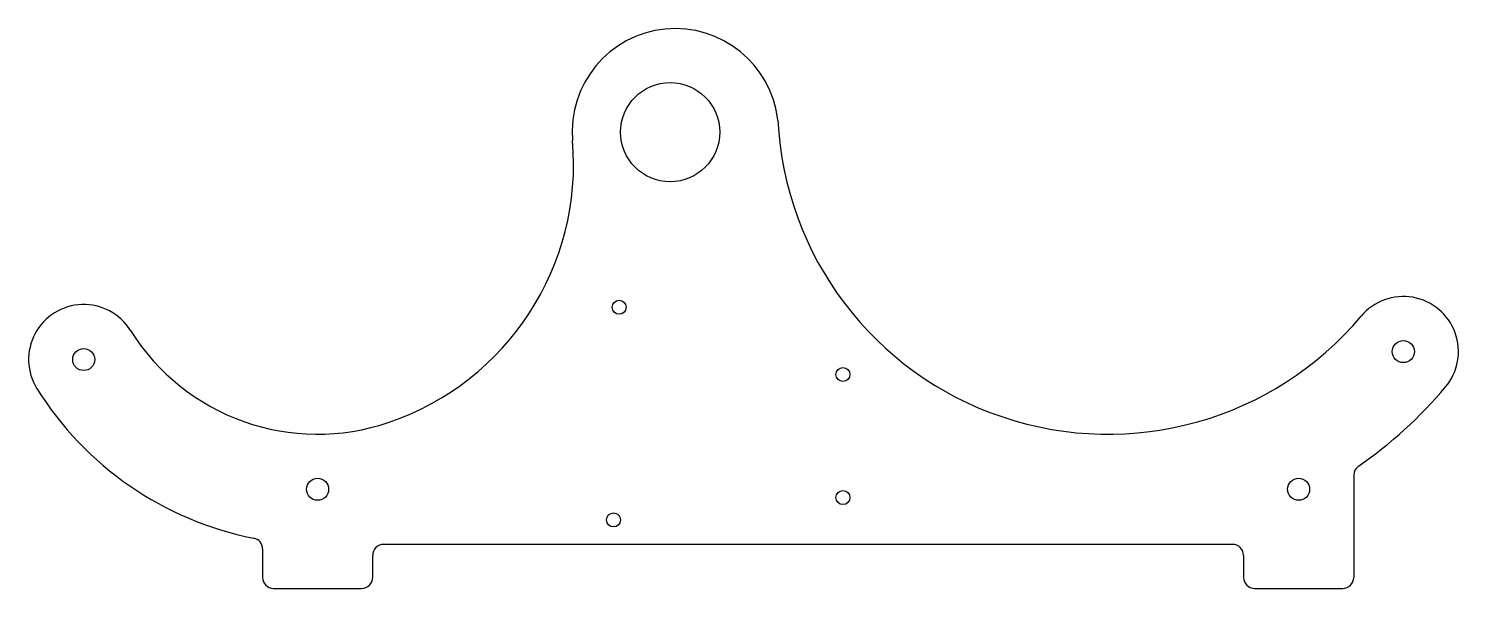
# Model space of a CAD drawing. Header units: millimetres. Extents: x -245 to 80, y -110 to 17.
import ezdxf

# ---------------------------------------------------------------- set-up
doc = ezdxf.new("R2010")
doc.units = ezdxf.units.MM

msp = doc.modelspace()

# ---------------------------------------------------------------- linework, layer by layer
at = {"color": 7, "linetype": 'Continuous', "lineweight": 25}
for p, q in [((55.77, -84.33), (55.77, -107.5)), ((28.27, -100), (-164.36, -100)), ((-191.86, -101.04), (-191.86, -107.5)), ((-166.86, -107.5), (-166.86, -102.5)), ((30.77, -102.5), (30.77, -107.5)), ((-189.36, -110), (-169.36, -110)), ((33.27, -110), (53.27, -110))]:
    msp.add_line(p, q, dxfattribs=at)
for centre, radius in [((-99.36, -6.44), 11.25), ((-110.93, -46.2), 1.59), ((67.03, -56.24), 2.5), ((-232.44, -58.05), 2.5), ((-60.13, -61.44), 1.59), ((-179.36, -87.5), 2.5), ((43.27, -87.5), 2.5), ((-60.13, -89.38), 1.59), ((-112.2, -94.46), 1.59)]:
    msp.add_circle(centre, radius, dxfattribs=at)
for centre, radius, start, end in [((-98.17, -6.34), 23.41, 6.4111, 184.9266), ((0, 0), 75, 182.8487, 320), ((-183.24, -13.67), 61.97, 288.9685, 4.9266), ((67.03, -56.24), 12.5, 320, 140), ((-232.44, -58.05), 12.5, 31.8908, 211.9482), ((-179.36, -24.94), 50.06, 211.9625, 288.9685), ((-179.36, -24.94), 75.06, 211.9482, 258.8482), ((0, 0), 100, 304.6442, 320), ((58.27, -84.33), 2.5, 124.6442, 180), ((-194.36, -101.04), 2.5, 0, 78.8482), ((-164.36, -102.5), 2.5, 90, 180), ((28.27, -102.5), 2.5, 0, 90), ((-189.36, -107.5), 2.5, 180, 270), ((-169.36, -107.5), 2.5, 270, 0), ((33.27, -107.5), 2.5, 180, 270), ((53.27, -107.5), 2.5, 270, 0)]:
    msp.add_arc(centre, radius, start, end, dxfattribs=at)

doc.saveas('drawing.dxf')
